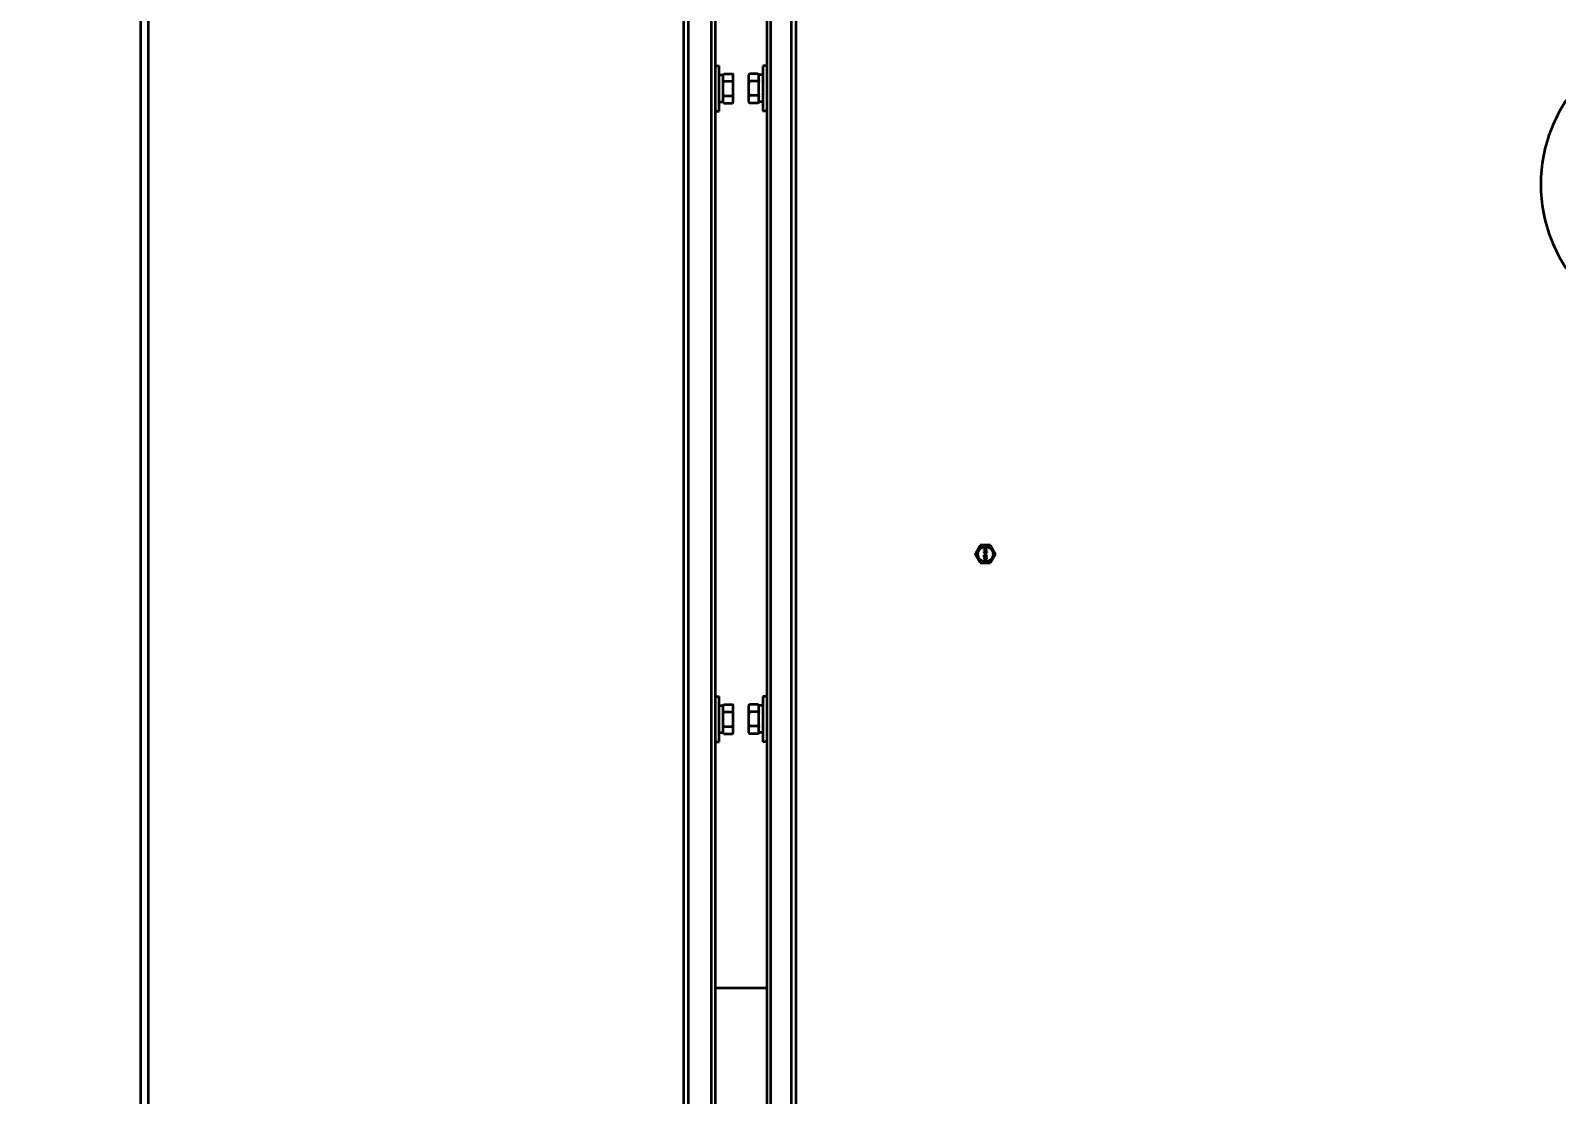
# Model space of a CAD drawing. Header units: millimetres. Extents: x 32496 to 166256, y 3504 to 23939.
# Drawn here: x 150566 to 151170, y 12580 to 13001 of the extents above; entities that cross this region are included whole.
import ezdxf

# ---------------------------------------------------------------- set-up
doc = ezdxf.new("R2010")
doc.units = ezdxf.units.MM
doc.header["$PDSIZE"] = -5
doc.layers.get('0').update_dxf_attribs({"lineweight": 35})
doc.layers.get('Defpoints').update_dxf_attribs({"lineweight": 18})
doc.layers.add('THICK', color=7, linetype='Continuous', lineweight=0)
doc.styles.add('TH_GBDIM', font='仿宋_GB2312.ttf', dxfattribs={"width": 0.8})
doc.dimstyles.new('TH_GBDIM', dxfattribs={"dimscale": 42, "dimtxt": 3, "dimasz": 3, "dimexe": 1.2, "dimexo": 0, "dimgap": 1, "dimtad": 1, "dimdec": 1, "dimdsep": 46, "dimtxsty": 'TH_GBDIM', "dimcen": 2.5, "dimdle": 252, "dimclrd": 4, "dimclre": 4, "dimclrt": 3, "dimadec": 0, "dimazin": 2, "dimtfac": 0.714286, "dimtdec": 1, "dimtmove": 0, "dimatfit": 3, "dimfxl": 1, "dimtolj": 1, "dimarcsym": 0})

# ---------------------------------------------------------------- blocks, each defined once
blk = doc.blocks.new('*D5866')
at = {"layer": 'Defpoints', "color": 0}
for p in [(146504.2, 13263.4), (152827.2, 12081.36), (152827.2, 11822.56)]:
    blk.add_point(p, dxfattribs=at)
at = {"layer": 'THICK', "color": 4, "linetype": 'Continuous', "lineweight": -2}
for p, q in [((146504.2, 13263.4), (146504.2, 11792.56)), ((152827.2, 12081.36), (152827.2, 11792.56)), ((146579.2, 11822.56), (152752.2, 11822.56))]:
    blk.add_line(p, q, dxfattribs=at)
at = {"layer": 'THICK', "color": 4}
for points in [[(146579.2, 11835.06), (146579.2, 11810.06), (146504.2, 11822.56)], [(152752.2, 11810.06), (152752.2, 11835.06), (152827.2, 11822.56)]]:
    blk.add_solid(points, dxfattribs=at)
at = {"layer": 'THICK', "color": 3, "lineweight": -3, "insert": (149665.7, 11885.26), "char_height": 75, "attachment_point": 5, "style": 'TH_GBDIM'}
blk.add_mtext('\\A1;About {\\A1;6323}', dxfattribs=at)
blk = doc.blocks.new('8-1250')
at = {"linetype": 'Continuous'}
for p, q in [((2012.87, -32157.29), (2012.87, -34666.29)), ((2015.87, -32157.29), (2015.87, -34666.29)), ((2228.17, -34566.29), (2228.17, -32553.29)), ((2229.87, -32553.29), (2229.87, -34566.29)), ((2270.87, -34566.29), (2270.87, -32553.29)), ((2272.57, -32553.29), (2272.57, -34566.29)), ((2239.17, -34566.29), (2239.17, -33570.79)), ((2262.57, -33570.79), (2262.57, -34566.29)), ((2240.57, -33680.92), (2240.57, -33925.66)), ((2261.17, -33925.64), (2261.17, -33680.91)), ((2240.57, -33919.29), (2242.17, -33919.29)), ((2242.17, -33937.29), (2242.17, -33919.29)), ((2261.17, -33919.29), (2259.57, -33919.29)), ((2259.57, -33919.29), (2259.57, -33937.29)), ((2240.57, -33925.66), (2240.57, -33930.92)), ((2242.17, -33922.94), (2243.77, -33922.94)), ((2243.77, -33922.82), (2244.07, -33922.52)), ((2243.77, -33933.76), (2243.77, -33922.82)), ((2244.07, -33922.52), (2247.47, -33922.52)), ((2244.07, -33925.4), (2247.47, -33925.4)), ((2247.77, -33922.82), (2247.47, -33922.52)), ((2247.77, -33933.76), (2247.77, -33922.82)), ((2253.97, -33922.82), (2254.24, -33922.54)), ((2253.97, -33933.76), (2253.97, -33922.82)), ((2254.27, -33922.52), (2254.24, -33922.54)), ((2257.67, -33922.52), (2254.27, -33922.52)), ((2257.67, -33925.36), (2254.27, -33925.36)), ((2257.67, -33922.52), (2257.7, -33922.54)), ((2257.97, -33922.82), (2257.7, -33922.54)), ((2257.97, -33933.76), (2257.97, -33922.82)), ((2259.57, -33922.94), (2257.97, -33922.94)), ((2261.17, -33930.91), (2261.17, -33925.64)), ((2240.57, -33930.92), (2240.57, -34175.66)), ((2244.07, -33931.18), (2247.47, -33931.18)), ((2257.67, -33931.13), (2254.27, -33931.13)), ((2261.17, -34175.64), (2261.17, -33930.91)), ((2240.57, -33937.29), (2242.17, -33937.29)), ((2242.17, -33933.64), (2243.77, -33933.64)), ((2243.77, -33933.76), (2244.07, -33934.06)), ((2244.07, -33934.06), (2247.47, -33934.06)), ((2247.77, -33933.76), (2247.47, -33934.06)), ((2253.97, -33933.76), (2254.24, -33934.03)), ((2257.67, -33934.06), (2254.27, -33934.06)), ((2257.97, -33933.76), (2257.7, -33934.03)), ((2259.57, -33933.64), (2257.97, -33933.64)), ((2261.17, -33937.29), (2259.57, -33937.29)), ((2343.7, -34112.85), (2345.72, -34109.35)), ((2345.72, -34116.35), (2343.7, -34112.85)), ((2349.77, -34109.35), (2345.72, -34109.35)), ((2347.25, -34110.75), (2348.25, -34110.75)), ((2347.25, -34110.87), (2347.25, -34110.75)), ((2348.03, -34110.87), (2347.25, -34110.87)), ((2348.03, -34110.87), (2347.25, -34111.17)), ((2347.25, -34111.33), (2347.25, -34111.17)), ((2347.25, -34111.33), (2348.03, -34111.62)), ((2347.25, -34111.62), (2348.03, -34111.62)), ((2347.25, -34111.75), (2347.25, -34111.62)), ((2348.25, -34111.75), (2347.25, -34111.75)), ((2347.27, -34112.14), (2347.25, -34112.25)), ((2347.25, -34112.35), (2347.25, -34112.25)), ((2347.25, -34112.35), (2347.27, -34112.46)), ((2347.25, -34113.29), (2347.35, -34113.29)), ((2347.25, -34114.04), (2347.25, -34113.29)), ((2347.33, -34112.04), (2347.27, -34112.14)), ((2347.27, -34112.46), (2347.33, -34112.56)), ((2347.42, -34111.98), (2347.33, -34112.04)), ((2347.33, -34112.56), (2347.42, -34112.62)), ((2347.35, -34111.25), (2348.25, -34110.94)), ((2348.25, -34111.56), (2347.35, -34111.25)), ((2347.35, -34112.23), (2347.37, -34112.17)), ((2347.35, -34112.23), (2347.35, -34112.37)), ((2347.37, -34112.44), (2347.35, -34112.37)), ((2347.88, -34113.87), (2347.35, -34113.29)), ((2347.35, -34113.46), (2347.82, -34113.98)), ((2347.35, -34113.46), (2347.35, -34114.04)), ((2347.37, -34112.17), (2347.42, -34112.1)), ((2347.42, -34112.5), (2347.37, -34112.44)), ((2347.52, -34111.94), (2347.42, -34111.98)), ((2347.42, -34112.1), (2347.48, -34112.06)), ((2347.48, -34112.54), (2347.42, -34112.5)), ((2347.42, -34112.62), (2347.52, -34112.67)), ((2347.48, -34112.06), (2347.54, -34112.04)), ((2347.54, -34112.56), (2347.48, -34112.54)), ((2347.67, -34111.92), (2347.52, -34111.94)), ((2347.63, -34112.67), (2347.52, -34112.67)), ((2347.61, -34112.04), (2347.54, -34112.04)), ((2347.54, -34112.56), (2347.61, -34112.56)), ((2347.56, -34112.96), (2347.71, -34112.96)), ((2347.56, -34113), (2347.56, -34112.96)), ((2347.71, -34113), (2347.56, -34113)), ((2347.61, -34112.04), (2347.67, -34112.06)), ((2347.67, -34112.54), (2347.61, -34112.56)), ((2347.63, -34112.83), (2347.61, -34112.85)), ((2347.61, -34112.85), (2347.71, -34112.96)), ((2347.71, -34113), (2347.61, -34113.1)), ((2347.61, -34113.1), (2347.63, -34113.12)), ((2347.63, -34112.67), (2347.74, -34112.62)), ((2347.76, -34112.96), (2347.63, -34112.83)), ((2347.63, -34113.12), (2347.76, -34113)), ((2347.67, -34111.92), (2347.82, -34111.92)), ((2347.67, -34112.06), (2347.71, -34112.1)), ((2347.71, -34112.5), (2347.67, -34112.54)), ((2347.71, -34112.1), (2347.76, -34112.17)), ((2347.76, -34112.44), (2347.71, -34112.5)), ((2347.74, -34112.62), (2347.8, -34112.56)), ((2347.76, -34112.17), (2347.78, -34112.23)), ((2347.78, -34112.37), (2347.76, -34112.44)), ((2347.88, -34112.83), (2347.76, -34112.96)), ((2347.76, -34113), (2347.88, -34113.12)), ((2347.82, -34112.02), (2347.78, -34112.02)), ((2347.86, -34112.14), (2347.78, -34112.02)), ((2347.78, -34112.37), (2347.78, -34112.23)), ((2347.8, -34112.56), (2347.86, -34112.46)), ((2347.8, -34112.96), (2347.91, -34112.85)), ((2347.8, -34112.96), (2347.95, -34112.96)), ((2347.95, -34113), (2347.8, -34113)), ((2347.91, -34113.1), (2347.8, -34113)), ((2347.97, -34111.94), (2347.82, -34111.92)), ((2347.82, -34112.02), (2347.95, -34112.04)), ((2347.88, -34112.25), (2347.86, -34112.14)), ((2347.86, -34112.46), (2347.88, -34112.35)), ((2347.88, -34112.25), (2347.88, -34112.35)), ((2347.91, -34112.85), (2347.88, -34112.83)), ((2347.88, -34113.12), (2347.91, -34113.1)), ((2347.97, -34113.92), (2347.88, -34113.87)), ((2347.95, -34112.04), (2348.01, -34112.06)), ((2347.95, -34112.96), (2347.95, -34113)), ((2348.08, -34111.98), (2347.97, -34111.94)), ((2347.97, -34113.92), (2348.01, -34113.92)), ((2348.01, -34112.06), (2348.08, -34112.1)), ((2348.08, -34112.48), (2348.01, -34112.52)), ((2348.01, -34112.62), (2348.01, -34112.52)), ((2348.01, -34112.62), (2348.08, -34112.6)), ((2348.1, -34113.33), (2348.01, -34113.31)), ((2348.01, -34113.42), (2348.01, -34113.31)), ((2348.01, -34113.42), (2348.08, -34113.46)), ((2348.08, -34113.87), (2348.01, -34113.92)), ((2348.16, -34112.04), (2348.08, -34111.98)), ((2348.08, -34112.1), (2348.12, -34112.17)), ((2348.12, -34112.42), (2348.08, -34112.48)), ((2348.08, -34112.6), (2348.16, -34112.54)), ((2348.08, -34113.46), (2348.12, -34113.52)), ((2348.12, -34113.81), (2348.08, -34113.87)), ((2348.18, -34113.42), (2348.1, -34113.33)), ((2348.1, -34114.02), (2348.18, -34113.94)), ((2348.12, -34112.17), (2348.14, -34112.23)), ((2348.14, -34112.35), (2348.12, -34112.42)), ((2348.12, -34113.52), (2348.14, -34113.62)), ((2348.14, -34113.71), (2348.12, -34113.81)), ((2348.14, -34112.35), (2348.14, -34112.23)), ((2348.14, -34113.71), (2348.14, -34113.62)), ((2348.22, -34112.14), (2348.16, -34112.04)), ((2348.16, -34112.54), (2348.22, -34112.44)), ((2348.22, -34113.5), (2348.18, -34113.42)), ((2348.18, -34113.94), (2348.22, -34113.85)), ((2348.25, -34112.25), (2348.22, -34112.14)), ((2348.22, -34112.44), (2348.25, -34112.33)), ((2348.25, -34113.64), (2348.22, -34113.5)), ((2348.22, -34113.85), (2348.25, -34113.73)), ((2348.25, -34110.75), (2348.25, -34110.94)), ((2348.25, -34111.56), (2348.25, -34111.75)), ((2348.25, -34112.25), (2348.25, -34112.33)), ((2348.25, -34113.64), (2348.25, -34113.73)), ((2349.77, -34109.35), (2351.79, -34112.85)), ((2351.79, -34112.85), (2349.77, -34116.35)), ((2345.72, -34116.35), (2349.77, -34116.35)), ((2347.35, -34114.04), (2347.25, -34114.04)), ((2347.27, -34114.46), (2347.25, -34114.58)), ((2347.25, -34114.58), (2347.27, -34114.71)), ((2347.33, -34114.35), (2347.27, -34114.46)), ((2347.27, -34114.71), (2347.33, -34114.81)), ((2347.39, -34114.29), (2347.33, -34114.35)), ((2347.33, -34114.81), (2347.39, -34114.87)), ((2347.35, -34114.58), (2347.37, -34114.48)), ((2347.37, -34114.69), (2347.35, -34114.58)), ((2347.37, -34114.48), (2347.42, -34114.42)), ((2347.42, -34114.75), (2347.37, -34114.69)), ((2347.48, -34114.25), (2347.39, -34114.29)), ((2347.39, -34114.87), (2347.48, -34114.92)), ((2347.42, -34114.42), (2347.54, -34114.33)), ((2347.54, -34114.83), (2347.42, -34114.75)), ((2347.54, -34114.23), (2347.48, -34114.25)), ((2347.48, -34114.92), (2347.54, -34114.94)), ((2347.65, -34114.21), (2347.54, -34114.23)), ((2347.54, -34114.33), (2347.67, -34114.31)), ((2347.67, -34114.85), (2347.54, -34114.83)), ((2347.54, -34114.94), (2347.65, -34114.96)), ((2347.65, -34114.21), (2347.84, -34114.21)), ((2347.84, -34114.96), (2347.65, -34114.96)), ((2347.82, -34114.31), (2347.67, -34114.31)), ((2347.67, -34114.85), (2347.82, -34114.85)), ((2347.82, -34113.98), (2347.88, -34114.02)), ((2347.82, -34114.31), (2347.95, -34114.33)), ((2347.95, -34114.83), (2347.82, -34114.85)), ((2347.95, -34114.23), (2347.84, -34114.21)), ((2347.84, -34114.96), (2347.95, -34114.94)), ((2347.88, -34114.02), (2347.97, -34114.04)), ((2348.01, -34114.25), (2347.95, -34114.23)), ((2347.95, -34114.33), (2348.08, -34114.42)), ((2348.08, -34114.75), (2347.95, -34114.83)), ((2347.95, -34114.94), (2348.01, -34114.92)), ((2348.01, -34114.04), (2347.97, -34114.04)), ((2348.01, -34114.04), (2348.1, -34114.02)), ((2348.1, -34114.29), (2348.01, -34114.25)), ((2348.01, -34114.92), (2348.1, -34114.87)), ((2348.08, -34114.42), (2348.12, -34114.48)), ((2348.12, -34114.69), (2348.08, -34114.75)), ((2348.16, -34114.35), (2348.1, -34114.29)), ((2348.1, -34114.87), (2348.16, -34114.81)), ((2348.12, -34114.48), (2348.14, -34114.58)), ((2348.14, -34114.58), (2348.12, -34114.69)), ((2348.22, -34114.46), (2348.16, -34114.35)), ((2348.16, -34114.81), (2348.22, -34114.71)), ((2348.25, -34114.58), (2348.22, -34114.46)), ((2348.22, -34114.71), (2348.25, -34114.58)), ((2240.57, -34169.29), (2242.17, -34169.29)), ((2242.17, -34187.29), (2242.17, -34169.29)), ((2242.17, -34172.94), (2243.77, -34172.94)), ((2243.77, -34172.82), (2244.07, -34172.52)), ((2243.77, -34183.76), (2243.77, -34172.82)), ((2244.07, -34172.52), (2247.47, -34172.52)), ((2247.77, -34172.82), (2247.47, -34172.52)), ((2247.77, -34183.76), (2247.77, -34172.82)), ((2253.97, -34172.82), (2254.24, -34172.54)), ((2253.97, -34183.76), (2253.97, -34172.82)), ((2254.27, -34172.52), (2254.24, -34172.54)), ((2257.67, -34172.52), (2254.27, -34172.52)), ((2257.67, -34172.52), (2257.7, -34172.54)), ((2257.97, -34172.82), (2257.7, -34172.54)), ((2257.97, -34183.76), (2257.97, -34172.82)), ((2259.57, -34172.94), (2257.97, -34172.94)), ((2261.17, -34169.29), (2259.57, -34169.29)), ((2259.57, -34169.29), (2259.57, -34187.29)), ((2240.57, -34175.66), (2240.57, -34180.92)), ((2244.07, -34175.4), (2247.47, -34175.4)), ((2257.67, -34175.36), (2254.27, -34175.36)), ((2261.17, -34180.91), (2261.17, -34175.64)), ((2240.57, -34180.92), (2240.57, -34425.66)), ((2242.17, -34183.64), (2243.77, -34183.64)), ((2243.77, -34183.76), (2244.07, -34184.06)), ((2244.07, -34181.18), (2247.47, -34181.18)), ((2244.07, -34184.06), (2247.47, -34184.06)), ((2247.77, -34183.76), (2247.47, -34184.06)), ((2253.97, -34183.76), (2254.24, -34184.03)), ((2257.67, -34181.13), (2254.27, -34181.13)), ((2257.67, -34184.06), (2254.27, -34184.06)), ((2257.97, -34183.76), (2257.7, -34184.03)), ((2259.57, -34183.64), (2257.97, -34183.64)), ((2261.17, -34425.64), (2261.17, -34180.91)), ((2240.57, -34187.29), (2242.17, -34187.29)), ((2261.17, -34187.29), (2259.57, -34187.29)), ((2240.57, -34284.79), (2261.17, -34284.79))]:
    blk.add_line(p, q, dxfattribs=at)
blk.add_circle((2347.75, -34112.85), 3, dxfattribs=at)
for centre, radius, start, end in [((2245.01, -33925.09), 3.56, 39.13645, 39.50132), ((2246.53, -33931.49), 3.56, 219.13644, 219.50078), ((2256.79, -33931.47), 3.61, 218.71028, 219.13391), ((2258.11, -33930.28), 5.39, 224.12457, 224.56524), ((2253.84, -33930.28), 5.38, 315.43477, 315.87545), ((2255.16, -33931.47), 3.61, 320.8641, 321.28972), ((2245.01, -34175.09), 3.56, 39.13645, 39.50132), ((2246.53, -34181.49), 3.56, 219.13644, 219.50078), ((2256.79, -34181.47), 3.61, 218.71028, 219.13391), ((2258.11, -34180.28), 5.39, 224.12457, 224.56524), ((2253.84, -34180.28), 5.38, 315.43477, 315.87545), ((2255.16, -34181.47), 3.61, 320.8641, 321.28972)]:
    blk.add_arc(centre, radius, start, end, dxfattribs=at)
for points, knots in [([(2687.87, -33966.29), (2687.87, -33958.75), (2684.88, -33943.04), (2671.5, -33922.67), (2651.12, -33909.28), (2627.87, -33904.85), (2604.63, -33909.28), (2584.25, -33922.67), (2570.87, -33943.04), (2567.87, -33958.75), (2567.87, -33966.29)], [0, 0, 0, 0, 0.119993, 0.250002, 0.380017, 0.500018, 0.62001, 0.750015, 0.880025, 1, 1, 1, 1]), ([(2243.77, -33922.85), (2243.8, -33922.82), (2243.89, -33922.7), (2243.99, -33922.59), (2244.07, -33922.52)], [0, 0, 0, 0, 0.244558, 1, 1, 1, 1]), ([(2244.07, -33925.4), (2244.05, -33925.38), (2243.94, -33925.27), (2243.84, -33925.16), (2243.77, -33925.07)], [0, 0, 0, 0, 0.255352, 1, 1, 1, 1]), ([(2247.76, -33922.83), (2247.74, -33922.8), (2247.64, -33922.69), (2247.55, -33922.59), (2247.47, -33922.52)], [0, 0, 0, 0, 0.244878, 1, 1, 1, 1]), ([(2247.47, -33925.4), (2247.5, -33925.38), (2247.6, -33925.27), (2247.7, -33925.16), (2247.77, -33925.07)], [0, 0, 0, 0, 0.255353, 1, 1, 1, 1]), ([(2254.24, -33922.54), (2254.22, -33922.57), (2254.13, -33922.66), (2254.04, -33922.76), (2253.97, -33922.84)], [0, 0, 0, 0, 0.255063, 1, 1, 1, 1]), ([(2253.97, -33925.03), (2254, -33925.06), (2254.09, -33925.17), (2254.19, -33925.28), (2254.27, -33925.36)], [0, 0, 0, 0, 0.244408, 1, 1, 1, 1]), ([(2257.97, -33925.03), (2257.95, -33925.06), (2257.85, -33925.17), (2257.75, -33925.28), (2257.67, -33925.36)], [0, 0, 0, 0, 0.244408, 1, 1, 1, 1]), ([(2257.7, -33922.54), (2257.73, -33922.57), (2257.82, -33922.66), (2257.91, -33922.76), (2257.97, -33922.84)], [0, 0, 0, 0, 0.255062, 1, 1, 1, 1]), ([(2243.77, -33931.51), (2243.8, -33931.48), (2243.89, -33931.36), (2243.99, -33931.26), (2244.07, -33931.18)], [0, 0, 0, 0, 0.244558, 1, 1, 1, 1]), ([(2247.77, -33931.51), (2247.75, -33931.48), (2247.65, -33931.36), (2247.55, -33931.26), (2247.47, -33931.18)], [0, 0, 0, 0, 0.244558, 1, 1, 1, 1]), ([(2254.27, -33931.13), (2254.25, -33931.16), (2254.14, -33931.27), (2254.04, -33931.38), (2253.97, -33931.47)], [0, 0, 0, 0, 0.255212, 1, 1, 1, 1]), ([(2257.67, -33931.13), (2257.7, -33931.16), (2257.8, -33931.27), (2257.9, -33931.38), (2257.97, -33931.47)], [0, 0, 0, 0, 0.255211, 1, 1, 1, 1]), ([(2244.07, -33934.06), (2244.05, -33934.04), (2243.95, -33933.94), (2243.85, -33933.83), (2243.79, -33933.75)], [0, 0, 0, 0, 0.255041, 1, 1, 1, 1]), ([(2247.47, -33934.06), (2247.5, -33934.04), (2247.6, -33933.93), (2247.7, -33933.82), (2247.77, -33933.73)], [0, 0, 0, 0, 0.255353, 1, 1, 1, 1]), ([(2253.99, -33933.75), (2254.01, -33933.77), (2254.09, -33933.87), (2254.18, -33933.96), (2254.24, -33934.03)], [0, 0, 0, 0, 0.245496, 1, 1, 1, 1]), ([(2257.96, -33933.75), (2257.94, -33933.77), (2257.85, -33933.87), (2257.77, -33933.96), (2257.7, -33934.03)], [0, 0, 0, 0, 0.245497, 1, 1, 1, 1]), ([(2567.87, -33966.29), (2567.87, -33973.82), (2570.87, -33989.53), (2584.25, -34009.91), (2604.63, -34023.29), (2627.87, -34027.73), (2651.12, -34023.29), (2671.49, -34009.91), (2684.88, -33989.53), (2687.87, -33973.83), (2687.87, -33966.29)], [0, 0, 0, 0, 0.120009, 0.25001, 0.380017, 0.500009, 0.619996, 0.749999, 0.880007, 1, 1, 1, 1]), ([(2243.77, -34172.85), (2243.8, -34172.82), (2243.89, -34172.7), (2243.99, -34172.59), (2244.07, -34172.52)], [0, 0, 0, 0, 0.244558, 1, 1, 1, 1]), ([(2247.76, -34172.83), (2247.74, -34172.8), (2247.64, -34172.69), (2247.55, -34172.59), (2247.47, -34172.52)], [0, 0, 0, 0, 0.244878, 1, 1, 1, 1]), ([(2254.24, -34172.54), (2254.22, -34172.57), (2254.13, -34172.66), (2254.04, -34172.76), (2253.97, -34172.84)], [0, 0, 0, 0, 0.255063, 1, 1, 1, 1]), ([(2257.7, -34172.54), (2257.73, -34172.57), (2257.82, -34172.66), (2257.91, -34172.76), (2257.97, -34172.84)], [0, 0, 0, 0, 0.255062, 1, 1, 1, 1]), ([(2244.07, -34175.4), (2244.05, -34175.38), (2243.94, -34175.27), (2243.84, -34175.16), (2243.77, -34175.07)], [0, 0, 0, 0, 0.255352, 1, 1, 1, 1]), ([(2247.47, -34175.4), (2247.5, -34175.38), (2247.6, -34175.27), (2247.7, -34175.16), (2247.77, -34175.07)], [0, 0, 0, 0, 0.255353, 1, 1, 1, 1]), ([(2253.97, -34175.03), (2254, -34175.06), (2254.09, -34175.17), (2254.19, -34175.28), (2254.27, -34175.36)], [0, 0, 0, 0, 0.244408, 1, 1, 1, 1]), ([(2257.97, -34175.03), (2257.95, -34175.06), (2257.85, -34175.17), (2257.75, -34175.28), (2257.67, -34175.36)], [0, 0, 0, 0, 0.244408, 1, 1, 1, 1]), ([(2243.77, -34181.51), (2243.8, -34181.48), (2243.89, -34181.36), (2243.99, -34181.26), (2244.07, -34181.18)], [0, 0, 0, 0, 0.244558, 1, 1, 1, 1]), ([(2244.07, -34184.06), (2244.05, -34184.04), (2243.95, -34183.94), (2243.85, -34183.83), (2243.79, -34183.75)], [0, 0, 0, 0, 0.255041, 1, 1, 1, 1]), ([(2247.77, -34181.51), (2247.75, -34181.48), (2247.65, -34181.36), (2247.55, -34181.26), (2247.47, -34181.18)], [0, 0, 0, 0, 0.244558, 1, 1, 1, 1]), ([(2247.47, -34184.06), (2247.5, -34184.04), (2247.6, -34183.93), (2247.7, -34183.82), (2247.77, -34183.73)], [0, 0, 0, 0, 0.255353, 1, 1, 1, 1]), ([(2254.27, -34181.13), (2254.25, -34181.16), (2254.14, -34181.27), (2254.04, -34181.38), (2253.97, -34181.47)], [0, 0, 0, 0, 0.255212, 1, 1, 1, 1]), ([(2253.99, -34183.75), (2254.01, -34183.77), (2254.09, -34183.87), (2254.18, -34183.96), (2254.24, -34184.03)], [0, 0, 0, 0, 0.245496, 1, 1, 1, 1]), ([(2257.67, -34181.13), (2257.7, -34181.16), (2257.8, -34181.27), (2257.9, -34181.38), (2257.97, -34181.47)], [0, 0, 0, 0, 0.255211, 1, 1, 1, 1]), ([(2257.96, -34183.75), (2257.94, -34183.77), (2257.85, -34183.87), (2257.77, -34183.96), (2257.7, -34184.03)], [0, 0, 0, 0, 0.245497, 1, 1, 1, 1])]:
    blk.add_open_spline(points, degree=3, knots=knots, dxfattribs=at)
for points in [[(2243.77, -33926.06), (2243.86, -33925.84), (2243.96, -33925.62), (2244.07, -33925.4)], [(2247.77, -33926.06), (2247.68, -33925.84), (2247.58, -33925.62), (2247.47, -33925.4)], [(2254.27, -33925.36), (2254.16, -33925.57), (2254.06, -33925.79), (2253.97, -33926.02)], [(2257.67, -33925.36), (2257.78, -33925.57), (2257.88, -33925.79), (2257.97, -33926.02)], [(2244.07, -33931.18), (2243.96, -33930.96), (2243.86, -33930.74), (2243.77, -33930.52)], [(2247.47, -33931.18), (2247.58, -33930.96), (2247.68, -33930.74), (2247.77, -33930.52)], [(2253.97, -33930.47), (2254.06, -33930.7), (2254.16, -33930.92), (2254.27, -33931.13)], [(2257.97, -33930.47), (2257.88, -33930.7), (2257.78, -33930.92), (2257.67, -33931.13)], [(2243.77, -34176.06), (2243.86, -34175.84), (2243.96, -34175.62), (2244.07, -34175.4)], [(2247.77, -34176.06), (2247.68, -34175.84), (2247.58, -34175.62), (2247.47, -34175.4)], [(2254.27, -34175.36), (2254.16, -34175.57), (2254.06, -34175.79), (2253.97, -34176.02)], [(2253.97, -34180.47), (2254.06, -34180.7), (2254.16, -34180.92), (2254.27, -34181.13)], [(2257.67, -34175.36), (2257.78, -34175.57), (2257.88, -34175.79), (2257.97, -34176.02)], [(2257.97, -34180.47), (2257.88, -34180.7), (2257.78, -34180.92), (2257.67, -34181.13)], [(2244.07, -34181.18), (2243.96, -34180.96), (2243.86, -34180.74), (2243.77, -34180.52)], [(2247.47, -34181.18), (2247.58, -34180.96), (2247.68, -34180.74), (2247.77, -34180.52)]]:
    blk.add_open_spline(points, degree=3, dxfattribs=at)

msp = doc.modelspace()

# ---------------------------------------------------------------- block references
at = {"color": 6}
msp.add_blockref('8-1250', (148596.331, 46906.597), dxfattribs=at)

# ---------------------------------------------------------------- dimensions: what is measured, and where the dimension line sits
at = {"layer": 'THICK', "lineweight": -3}
dim = msp.add_linear_dim(base=(152827.204, 11822.556), p1=(146504.204, 13263.4), p2=(152827.204, 12081.363), text='About {\\A1;<>}', dimstyle='TH_GBDIM', override={"dimscale": 25, "dimtxsty": 'TH_GBDIM', "dimarcsym": 2}, dxfattribs=at)
dim.commit()
dim.dimension.update_dxf_attribs({"geometry": '*D5866', "text_midpoint": (149665.704, 11885.258)})

doc.saveas('drawing.dxf')
